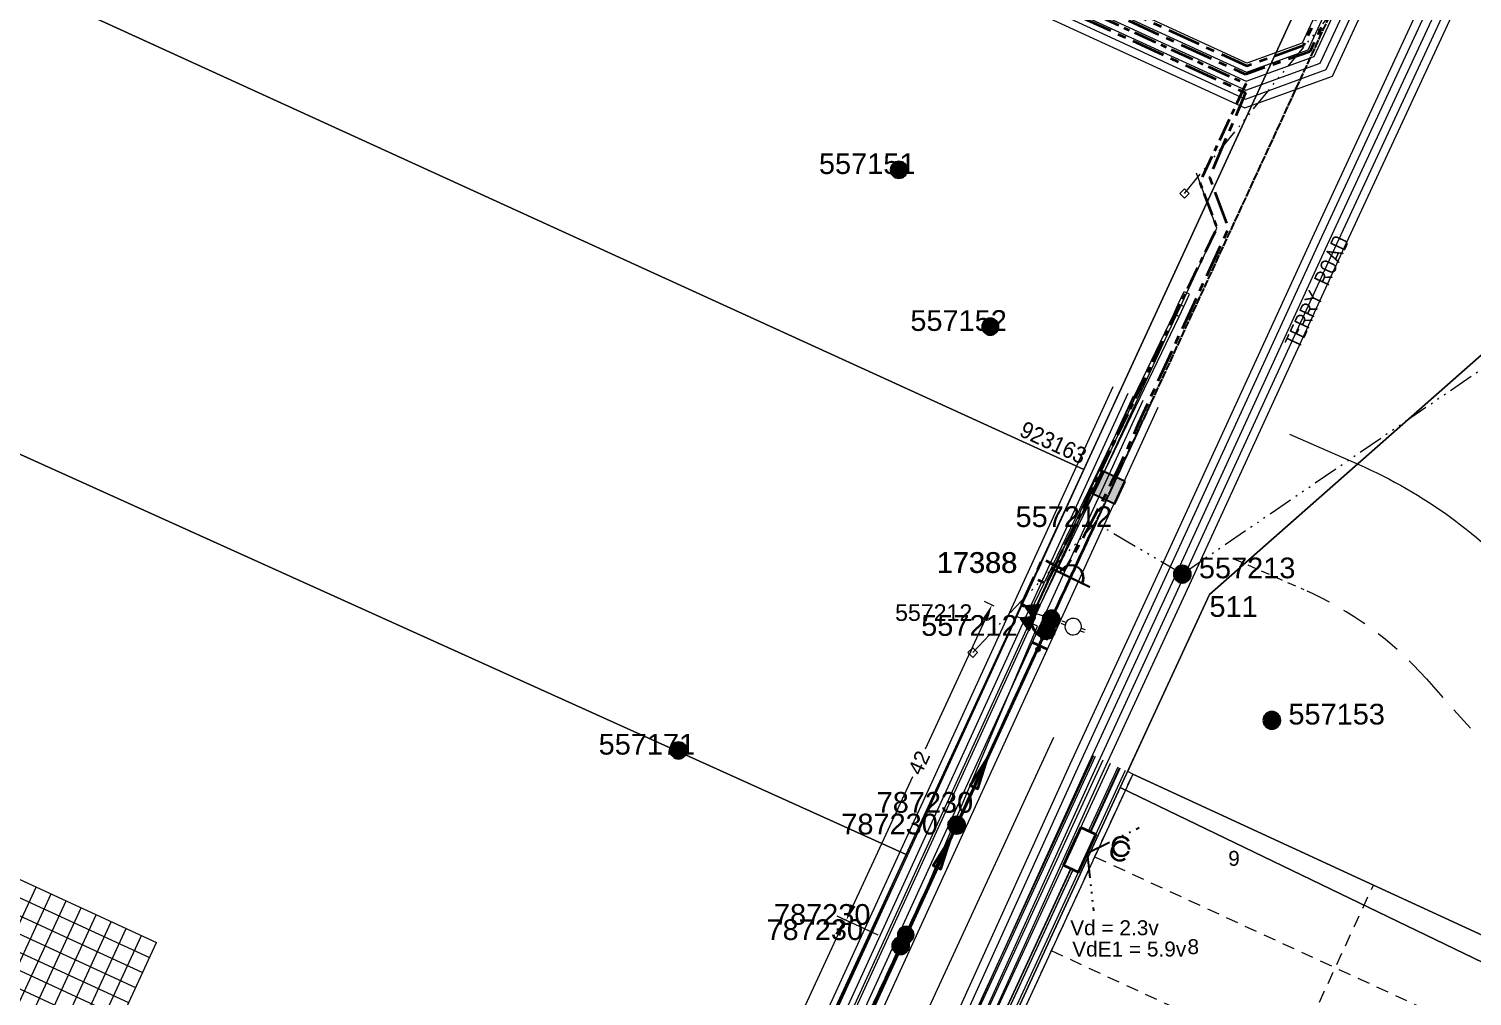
# Model space of a CAD drawing. Header units: metres. Extents: x 0 to 307451, y 0 to 6277344.
# Drawn here: x 305289.3 to 305463.6, y 6275291.2 to 6275408.1 of the extents above; entities that cross this region are included whole.
import ezdxf
from ezdxf.enums import TextEntityAlignment as Align

# ---------------------------------------------------------------- set-up
doc = ezdxf.new("R2010")
doc.units = ezdxf.units.M
for name, pattern in [('Cable Exist OH', [1, 1, 0]), ('Cable Exist UG', [7, 4, -1, 1, -1]), ('Dash', [5, 3, -2]), ('IE Trench LV', [6, 4, -2]), ('PHANTOMX2', [6.6, 3, -0.75, 0.2, -0.75, 0.2, -0.75, 0.2, -0.75])]:
    doc.linetypes.add(name, pattern=pattern)
doc.layers.get('0').update_dxf_attribs({"color": 6})
for name, color, linetype, lineweight in [('_User Miscellaneous1', 30, 'Continuous', 13), ('_User_HV_Exist', 1, 'Continuous', 35), ('_User_LV_Exist', 5, 'Continuous', 35), ('Cadastre Developer_SP_NEW', 92, 'Continuous', 15), ('Cadastre Land Parcels_SP_EXT', 118, 'Continuous', 15), ('Cadastre Roads_SP_EXT', 218, 'Continuous', 15), ('Cadastre Roads_SP_NEW', 214, 'Continuous', 15), ('Mains_HV_EXT', 13, 'Continuous', 25), ('Mains_LV_EXT', 163, 'Continuous', 25), ('Services_SP_MOD', 3, 'PHANTOMX2', 20)]:
    doc.layers.add(name, color=color, linetype=linetype, lineweight=lineweight)
doc.layers.add('_User Miscellaneous10', color=252, linetype='Continuous', lineweight=13, plot=False, transparency=0.75)
doc.layers.add('_User Miscellaneous12', color=252, linetype='Continuous', lineweight=13, plot=False, transparency=0.5)
for name, color, linetype in [('Equip_SP_HV_EXT', 7, 'Continuous'), ('Equip_SP_HV_MOD', 3, 'Continuous'), ('Equip_SP_SL_EXT', 7, 'Continuous'), ('Equip_SP_SL_NEW', 2, 'Continuous'), ('Services_SP_NEW_UG', 2, 'IE Trench LV'), ('SupportsOH_SP_TR_HV_LV_SL_EXT', 7, 'Continuous'), ('SupportsOH_SP_TR_HV_LV_SL_MOD', 3, 'Continuous'), ('SupportsUG_SP_LV_NEW', 2, 'Continuous'), ('Trench_SP_NEW', 2, 'Continuous')]:
    doc.layers.add(name, color=color, linetype=linetype)
doc.styles.add('DP', font='isocp.shx', dxfattribs={"height": 2})
doc.styles.add('ieISOCP', font='arial.ttf', dxfattribs={"height": 1.5})
doc.styles.add('POLE_LABEL', font='arial.ttf', dxfattribs={"height": 2})
doc.styles.get("Standard").update_dxf_attribs({"font": 'arial.ttf'})
doc.linetypes.add('Cable New UG', pattern='A,5.5,-0.01,["X",Standard,S=1.8,R=0,X=0,Y=-0.94],-1.7', length=7.21)
doc.linetypes.add('IE Trench HV', pattern='A,4,-0.4,["/",Standard,S=2,R=0,X=0.25,Y=-1],-1.6', length=6)
doc.dimstyles.new('1.8mm_1_1000', dxfattribs={"dimtxt": 1.8, "dimasz": 2, "dimexe": 1, "dimexo": 3, "dimgap": 0.5, "dimtad": 0, "dimtoh": 1, "dimlfac": -1, "dimzin": 12, "dimdsep": 46, "dimtxsty": 'Standard', "dimcen": 1, "dimclrd": 256, "dimclre": 256, "dimclrt": 256, "dimazin": 3, "dimtfac": 1, "dimtmove": 0, "dimatfit": 3, "dimfxl": 1, "dimtolj": 1, "dimtzin": 0, "dimlwd": -1, "dimlwe": -1, "dimarcsym": 0})

# ---------------------------------------------------------------- blocks, each defined once
blk = doc.blocks.new('CCP_EXT')
at = {"flags": 9}
for tag, p in [('STATE', (0, -1.8)), ('LIFE_SUPPORT', (0, -1.6)), ('NOTES', (0, -2))]:
    blk.add_attdef(tag, text='', height=0.2, dxfattribs=at).set_placement(p, align=Align.MIDDLE_LEFT)
blk.add_wipeout([(0, 0.57), (0.57, 0), (0, -0.57), (-0.57, 0)])
blk.add_lwpolyline([(-0.57, 0), (0, 0.57), (0.57, 0), (0, -0.57), (-0.57, 0)])
at = {"flags": 1}
blk.add_attdef('Z', (0, 0), '', height=0.2, dxfattribs=at)
at = {"flags": 9}
for tag, p in [('CCP_TYPE', (0, 0)), ('CONSTRUCTED_VOLTAGE', (0, -0.2)), ('OPERATING_VOLTAGE', (0, -0.6)), ('ORIENTATION', (0, -0.8)), ('OWNED_BY', (0, -1)), ('NO_PHASES', (0, -0.4)), ('USAGE', (0, -1.2)), ('LEGEND', (0, -1.4))]:
    blk.add_attdef(tag, text='', height=0.2, dxfattribs=at).set_placement(p, align=Align.MIDDLE_LEFT)
blk = doc.blocks.new('POLE_EXT')
blk.add_hatch(color=256).paths.add_polyline_path([(-1, 0, 1), (1, 0, 1)])
blk.add_lwpolyline([(-1, 0, 1), (1, 0, 1)], format="xyb", close=True)
at = {"flags": 8}
blk.add_attdef('pNumber', text='', height=2, dxfattribs=at).set_placement((2.5, 2.5), align=Align.MIDDLE_CENTER)
at = {"style": 'POLE_LABEL', "flags": 9}
for tag, p in [('STRUCTURE_PLANT_NUMBER', (1.35, 0.03)), ('STREET_CODE', (1.35, -0.2))]:
    blk.add_attdef(tag, text='', height=0.2, dxfattribs=at).set_placement(p, align=Align.MIDDLE_LEFT)
at = {"flags": 9}
for tag, p in [('OWNED_BY', (1.35, -0.4)), ('SPECIAL_USE', (1.35, -0.8)), ('STATE', (1.35, -1)), ('cLV', (1.35, -1.4)), ('hDepth', (1.35, -1.6)), ('hDia', (1.35, -1.8)), ('PARENT', (1.35, -0.6)), ('USAGE', (1.35, -1.2)), ('cHV', (1.35, -2)), ('cLinedev', (1.35, -3.4)), ('LBRACKET', (1.35, -2.2)), ('LExisting', (1.35, -2.4)), ('LANTNUMBER', (1.35, -2.6)), ('LOther', (1.35, -2.8)), ('LRemove', (1.35, -3)), ('LEGEND', (1.35, -3.2)), ('pExisting', (1.35, -3.8)), ('pFooting', (1.35, -4.4)), ('pNew', (1.35, -4.6)), ('pRelocate', (1.35, -5)), ('pRemove', (1.35, -5.2)), ('LOCATION', (1.35, -3.6)), ('PFNUMBER', (1.35, -4)), ('NEWPFNUMBER', (1.35, -4.2)), ('pReplace', (1.35, -5.4)), ('pStay', (1.35, -5.6)), ('pType', (1.35, -5.8)), ('cspan', (1.35, -6)), ('STREETNAME', (1.35, -6.2)), ('SUBURB', (1.35, -6.4)), ('OPERATED_BY', (1.36, -7.01)), ('NOTES', (1.35, -6.6)), ('MAINTAINED_BY', (1.36, -6.81))]:
    blk.add_attdef(tag, text='', height=0.2, dxfattribs=at).set_placement(p, align=Align.MIDDLE_LEFT)
at = {"flags": 1}
blk.add_attdef('Z', (1.35, -7.33), '', height=0.2, dxfattribs=at)
blk = doc.blocks.new('*U316')
blk.add_hatch(color=256).paths.add_polyline_path([(-1, 0, 1), (1, 0, 1)])
blk.add_lwpolyline([(-1, 0, 1), (1, 0, 1)], format="xyb", close=True)
at = {"flags": 8}
blk.add_attdef('pNumber', text='', height=2, dxfattribs=at).set_placement((8.39, 15.51), align=Align.MIDDLE_CENTER)
at = {"style": 'POLE_LABEL', "flags": 9}
for tag, p in [('STRUCTURE_PLANT_NUMBER', (7.24, 13.04)), ('STREET_CODE', (7.24, 12.81))]:
    blk.add_attdef(tag, text='', height=0.2, dxfattribs=at).set_placement(p, align=Align.MIDDLE_LEFT)
at = {"flags": 9}
for tag, p in [('OWNED_BY', (7.24, 12.61)), ('SPECIAL_USE', (7.24, 12.21)), ('PARENT', (7.24, 12.41)), ('STATE', (7.24, 12.01)), ('cLV', (7.24, 11.61)), ('hDepth', (7.24, 11.41)), ('hDia', (7.24, 11.21)), ('cHV', (7.24, 11.01)), ('USAGE', (7.24, 11.81)), ('LBRACKET', (7.24, 10.81)), ('LExisting', (7.24, 10.61)), ('LANTNUMBER', (7.24, 10.41)), ('cLinedev', (7.24, 9.61)), ('pExisting', (7.24, 9.21)), ('pFooting', (7.24, 8.61)), ('LOther', (7.24, 10.21)), ('LRemove', (7.24, 10.01)), ('LEGEND', (7.24, 9.81)), ('LOCATION', (7.24, 9.41)), ('PFNUMBER', (7.24, 9.01)), ('NEWPFNUMBER', (7.24, 8.81)), ('pNew', (7.24, 8.41)), ('pRelocate', (7.24, 8.01)), ('pRemove', (7.24, 7.81)), ('pReplace', (7.24, 7.61)), ('pStay', (7.24, 7.41)), ('pType', (7.24, 7.21)), ('cspan', (7.24, 7.01)), ('STREETNAME', (7.24, 6.81)), ('SUBURB', (7.24, 6.61)), ('OPERATED_BY', (7.25, 5.99)), ('NOTES', (7.24, 6.41)), ('MAINTAINED_BY', (7.25, 6.19))]:
    blk.add_attdef(tag, text='', height=0.2, dxfattribs=at).set_placement(p, align=Align.MIDDLE_LEFT)
at = {"flags": 1}
blk.add_attdef('Z', (7.24, 5.68), '', height=0.2, dxfattribs=at)
blk = doc.blocks.new('*U292')
at = {"layer": 'Equip_SP_HV_EXT'}
blk.add_line((5.5, 2.5), (5.5, -2.5), dxfattribs=at)
blk.add_arc((5.5, 0), 1.5, 270, 90, dxfattribs=at)
at = {"layer": 'Equip_SP_HV_EXT', "width": 0.9, "flags": 8}
blk.add_attdef('ASSET_NUM', text='', height=2, rotation=270, dxfattribs=at).set_placement((9.5, 0), align=Align.MIDDLE_CENTER)
at = {"layer": 'Equip_SP_HV_EXT'}
for tag, flags, p in [('STREET_CODE', 9, (0, 1.75)), ('ACTUAL_STATUS', 9, (0, 1.55)), ('CONSTRUCTED_VOLTAGE', 9, (0, 1.35)), ('NO_PHASES', 9, (0, 1.15)), ('OPERATING_VOLTAGE', 9, (0, 0.95)), ('ORIENTATION', 9, (0, 0.75)), ('OWNED_BY', 9, (0, 0.55)), ('OPERATED_BY', 9, (0, 0.35)), ('MAINTAINED_BY', 9, (0, 0.15)), ('STATE', 9, (0, -0.05)), ('SWITCH_TYPE', 9, (0, -0.25)), ('USAGE', 9, (0, -0.45)), ('LEGEND', 9, (0, -0.65)), ('LOCATION', 9, (0, -0.85)), ('STREETNAME', 9, (0, -1.05)), ('SUBURB', 9, (0, -1.25)), ('NOTES', 9, (0, -1.45)), ('LABEL_ALIGNMENT', 9, (0, -1.65)), ('Z', 1, (0, -1.85))]:
    blk.add_attdef(tag, text='', height=0.1, dxfattribs=dict(at, flags=flags)).set_placement(p, align=Align.MIDDLE_LEFT)
blk = doc.blocks.new('*U243')
blk.add_hatch(color=256).paths.add_polyline_path([(-1, 0, 1), (1, 0, 1)])
blk.add_lwpolyline([(-1, 0, 1), (1, 0, 1)], format="xyb", close=True)
at = {"flags": 8}
blk.add_attdef('pNumber', text='', height=2, dxfattribs=at).set_placement((8.64, 15.73), align=Align.MIDDLE_CENTER)
at = {"style": 'POLE_LABEL', "flags": 9}
for tag, p in [('STRUCTURE_PLANT_NUMBER', (7.49, 13.26)), ('STREET_CODE', (7.49, 13.03))]:
    blk.add_attdef(tag, text='', height=0.2, dxfattribs=at).set_placement(p, align=Align.MIDDLE_LEFT)
at = {"flags": 9}
for tag, p in [('OWNED_BY', (7.49, 12.83)), ('SPECIAL_USE', (7.49, 12.43)), ('STATE', (7.49, 12.23)), ('PARENT', (7.49, 12.63)), ('cLV', (7.49, 11.83)), ('hDepth', (7.49, 11.63)), ('hDia', (7.49, 11.43)), ('cHV', (7.49, 11.23)), ('USAGE', (7.49, 12.03)), ('LBRACKET', (7.49, 11.03)), ('LExisting', (7.49, 10.83)), ('LANTNUMBER', (7.49, 10.63)), ('LOther', (7.49, 10.43)), ('cLinedev', (7.49, 9.83)), ('pExisting', (7.49, 9.43)), ('pFooting', (7.49, 8.83)), ('pNew', (7.49, 8.63)), ('LRemove', (7.49, 10.23)), ('LEGEND', (7.49, 10.03)), ('LOCATION', (7.49, 9.63)), ('PFNUMBER', (7.49, 9.23)), ('NEWPFNUMBER', (7.49, 9.03)), ('pRelocate', (7.49, 8.23)), ('pRemove', (7.49, 8.03)), ('pReplace', (7.49, 7.83)), ('pStay', (7.49, 7.63)), ('pType', (7.49, 7.43)), ('cspan', (7.49, 7.23)), ('STREETNAME', (7.49, 7.03)), ('SUBURB', (7.49, 6.83)), ('OPERATED_BY', (7.49, 6.22)), ('NOTES', (7.49, 6.63)), ('MAINTAINED_BY', (7.49, 6.42))]:
    blk.add_attdef(tag, text='', height=0.2, dxfattribs=at).set_placement(p, align=Align.MIDDLE_LEFT)
at = {"flags": 1}
blk.add_attdef('Z', (7.49, 5.91), '', height=0.2, dxfattribs=at)
blk = doc.blocks.new('*U317')
h = blk.add_hatch(color=256)
h.dxf.hatch_style = 1
edge = h.paths.add_edge_path()
edge.add_arc((2.5, 0.01), 0.2, 0.1288, 360.1288)
h = blk.add_hatch(color=256)
h.dxf.hatch_style = 1
h.paths.add_polyline_path([(0, -3.5), (0.87, -2), (-0.87, -2)])
for p, q in [((2, -1), (2, 1)), ((2, 0), (2.5, 0.01))]:
    blk.add_line(p, q)
at = {"flags": 128}
blk.add_lwpolyline([(0, -3.5), (0.87, -2), (-0.87, -2)], close=True, dxfattribs=at)
blk.add_circle((2.5, 0.01), 0.2)
blk = doc.blocks.new('*U314')
blk.add_hatch(color=256).paths.add_polyline_path([(-1, 0, 1), (1, 0, 1)])
blk.add_lwpolyline([(-1, 0, 1), (1, 0, 1)], format="xyb", close=True)
at = {"flags": 8}
blk.add_attdef('pNumber', text='', height=2, dxfattribs=at).set_placement((9.25, 17.06), align=Align.MIDDLE_CENTER)
at = {"style": 'POLE_LABEL', "flags": 9}
for tag, p in [('STRUCTURE_PLANT_NUMBER', (8.11, 14.59)), ('STREET_CODE', (8.11, 14.36))]:
    blk.add_attdef(tag, text='', height=0.2, dxfattribs=at).set_placement(p, align=Align.MIDDLE_LEFT)
at = {"flags": 9}
for tag, p in [('OWNED_BY', (8.11, 14.16)), ('PARENT', (8.11, 13.96)), ('SPECIAL_USE', (8.11, 13.76)), ('STATE', (8.11, 13.56)), ('cLV', (8.11, 13.16)), ('hDepth', (8.11, 12.96)), ('hDia', (8.11, 12.76)), ('cHV', (8.11, 12.56)), ('USAGE', (8.11, 13.36)), ('LBRACKET', (8.11, 12.36)), ('LExisting', (8.11, 12.16)), ('cLinedev', (8.11, 11.16)), ('pExisting', (8.11, 10.76)), ('LANTNUMBER', (8.11, 11.96)), ('LOther', (8.11, 11.76)), ('LRemove', (8.11, 11.56)), ('LEGEND', (8.11, 11.36)), ('LOCATION', (8.11, 10.96)), ('PFNUMBER', (8.11, 10.56)), ('NEWPFNUMBER', (8.11, 10.36)), ('pFooting', (8.11, 10.16)), ('pNew', (8.11, 9.96)), ('pRelocate', (8.11, 9.56)), ('pRemove', (8.11, 9.36)), ('pReplace', (8.11, 9.16)), ('pStay', (8.11, 8.96)), ('pType', (8.11, 8.76)), ('cspan', (8.11, 8.56)), ('STREETNAME', (8.11, 8.36)), ('SUBURB', (8.11, 8.16)), ('OPERATED_BY', (8.11, 7.54)), ('NOTES', (8.11, 7.96)), ('MAINTAINED_BY', (8.11, 7.74))]:
    blk.add_attdef(tag, text='', height=0.2, dxfattribs=at).set_placement(p, align=Align.MIDDLE_LEFT)
at = {"flags": 1}
blk.add_attdef('Z', (8.11, 7.23), '', height=0.2, dxfattribs=at)
blk = doc.blocks.new('*U270')
h = blk.add_hatch(color=256)
h.dxf.hatch_style = 1
h.paths.add_polyline_path([(0.42, 3.98), (-0.5, 0.05), (0.5, -0.05)])
blk.add_line((0.05, 0.5), (0.42, 3.98))
at = {"flags": 128}
blk.add_lwpolyline([(0.42, 3.98), (-0.5, 0.05), (0.5, -0.05)], close=True, dxfattribs=at)
blk.add_circle((0, 0), 0.0001)
blk = doc.blocks.new('*U278')
at = {"width": 0.9}
blk.add_attdef('ASSET_NUM', text='', height=2, dxfattribs=at).set_placement((22, 2), align=Align.MIDDLE_LEFT)
for tag, p, flags in [('SUBURB', (16, 0), 1), ('STREETNAME', (16.2, 0), 9), ('PARENT', (16.4, 0), 9), ('NOTES', (16.6, 0), 9), ('LOCATION', (16.8, 0), 9), ('LEGEND', (17, 0), 9), ('USAGE', (17.2, 0), 9), ('SUPPORT_TYPE', (17.4, 0), 9), ('STATE', (17.6, 0), 9), ('OWNED_BY', (17.8, 0), 9)]:
    blk.add_attdef(tag, p, '', height=0.2, rotation=270, dxfattribs=dict(flags=flags))
blk.add_wipeout([(1, 2.5), (1, -2.5), (-1, -2.5), (-1, 2.5)])
blk.add_lwpolyline([(-1, 2.5), (-1, -1.25), (-1, 1.25), (-1, -2.5), (1, -2.5), (1, 2.5)], close=True)
blk = doc.blocks.new('*U291')
for p, q in [((1.78, 0.36), (1.29, 0.31)), ((1.82, 0.03), (1.32, -0.02)), ((3.73, 0.58), (4.23, 0.63)), ((3.77, 0.25), (4.27, 0.3))]:
    blk.add_line(p, q)
blk.add_lwpolyline([(1.79, 0.2, 1), (3.77, 0.42, 1)], format="xyb", close=True)
at = {"flags": 9}
for tag, p in [('ACTUAL_STATUS', (0, 0)), ('CONSTRUCTED_VOLTAGE', (0, -0.2)), ('OPERATING_VOLTAGE', (0, -0.6)), ('ORIENTATION', (0, -0.8)), ('OWNED_BY', (0, -1)), ('STATE', (0, -1.2)), ('SWITCH_TYPE', (0, -1.4)), ('NO_PHASES', (0, -0.4)), ('USAGE', (0, -1.6)), ('LEGEND', (0, -1.8)), ('NOTES', (0, -2))]:
    blk.add_attdef(tag, text='', height=0.2, dxfattribs=at).set_placement(p, align=Align.MIDDLE_LEFT)
at = {"flags": 1}
blk.add_attdef('Z', (0, 0), '', height=0.2, dxfattribs=at)
blk = doc.blocks.new('*U293')
at = {"layer": 'Equip_SP_SL_EXT'}
h = blk.add_hatch(color=256, dxfattribs=at)
h.dxf.hatch_style = 1
h.paths.add_polyline_path([(-1.87, 0.99), (-0.99, -1.87), (1.87, -0.99), (0.99, 1.87)])
blk.add_lwpolyline([(-1.87, 0.99), (-0.99, -1.87), (1.87, -0.99), (0.99, 1.87)], close=True)
at = {"width": 0.9, "flags": 8}
blk.add_attdef('ASSET_NUM', text='', height=2, dxfattribs=at).set_placement((4, 2), align=Align.MIDDLE_LEFT)
at = {"flags": 1}
blk.add_attdef('Z', (-2.35, -1.81), '', height=0.2, rotation=270, dxfattribs=at)
at = {"flags": 9}
for tag, p in [('NOTES', (-2, -1.81)), ('SUBURB', (-1.8, -1.81)), ('STREETNAME', (-1.6, -1.81)), ('LOCATION', (-1.4, -1.81)), ('LEGEND', (-1.2, -1.81)), ('USAGE', (-1, -1.81)), ('STATE', (-0.8, -1.81)), ('OWNED_BY', (-0.6, -1.81)), ('COLUMN_TYPE', (-0.4, -1.81)), ('STREET_CODE', (-0.2, -1.81)), ('STRUCTURE_PLANT_NUMBER', (0.03, -1.81))]:
    blk.add_attdef(tag, text='', height=0.2, rotation=270, dxfattribs=at).set_placement(p, align=Align.MIDDLE_LEFT)
blk = doc.blocks.new('*U290')
blk.add_hatch(color=256).paths.add_polyline_path([(-1, 0, 1), (1, 0, 1)])
blk.add_lwpolyline([(-1, 0, 1), (1, 0, 1)], format="xyb", close=True)
at = {"flags": 8}
blk.add_attdef('pNumber', text='', height=2, dxfattribs=at).set_placement((7.85, 14.15), align=Align.MIDDLE_CENTER)
at = {"style": 'POLE_LABEL', "flags": 9}
for tag, p in [('STRUCTURE_PLANT_NUMBER', (6.71, 11.68)), ('STREET_CODE', (6.71, 11.45))]:
    blk.add_attdef(tag, text='', height=0.2, dxfattribs=at).set_placement(p, align=Align.MIDDLE_LEFT)
at = {"flags": 9}
for tag, p in [('OWNED_BY', (6.71, 11.25)), ('SPECIAL_USE', (6.71, 10.85)), ('STATE', (6.71, 10.65)), ('PARENT', (6.71, 11.05)), ('USAGE', (6.71, 10.45)), ('cLV', (6.71, 10.25)), ('cHV', (6.71, 9.65)), ('hDepth', (6.71, 10.05)), ('hDia', (6.71, 9.85)), ('LBRACKET', (6.71, 9.45)), ('LExisting', (6.71, 9.25)), ('LANTNUMBER', (6.71, 9.05)), ('LOther', (6.71, 8.85)), ('LRemove', (6.71, 8.65)), ('cLinedev', (6.71, 8.25)), ('pExisting', (6.71, 7.85)), ('pFooting', (6.71, 7.25)), ('pNew', (6.71, 7.05)), ('LEGEND', (6.71, 8.45)), ('LOCATION', (6.71, 8.05)), ('PFNUMBER', (6.71, 7.65)), ('NEWPFNUMBER', (6.71, 7.45)), ('pRelocate', (6.71, 6.65)), ('pRemove', (6.71, 6.45)), ('pReplace', (6.71, 6.25)), ('pStay', (6.71, 6.05)), ('pType', (6.71, 5.85)), ('cspan', (6.71, 5.65)), ('STREETNAME', (6.71, 5.45)), ('SUBURB', (6.71, 5.25)), ('OPERATED_BY', (6.71, 4.64)), ('NOTES', (6.71, 5.05)), ('MAINTAINED_BY', (6.71, 4.84))]:
    blk.add_attdef(tag, text='', height=0.2, dxfattribs=at).set_placement(p, align=Align.MIDDLE_LEFT)
at = {"flags": 1}
blk.add_attdef('Z', (6.71, 4.32), '', height=0.2, dxfattribs=at)
blk = doc.blocks.new('*U297')
h = blk.add_hatch(color=256)
h.dxf.hatch_style = 1
edge = h.paths.add_edge_path()
edge.add_arc((2.5, 0.01), 0.2, 0.1618, 360.1618)
h = blk.add_hatch(color=256)
h.dxf.hatch_style = 1
h.paths.add_polyline_path([(0, -3.5), (0.87, -2), (-0.87, -2)])
for p, q in [((2, -0.99), (2, 1.01)), ((2, 0.01), (2.5, 0.01))]:
    blk.add_line(p, q)
at = {"flags": 128}
blk.add_lwpolyline([(0, -3.5), (0.87, -2), (-0.87, -2)], close=True, dxfattribs=at)
blk.add_circle((2.5, 0.01), 0.2)
blk = doc.blocks.new('*U283')
at = {"transparency": 33554559}
for p, q in [((38, 50), (38, -50)), ((40, 50), (40, -50)), ((42, 50), (42, -50)), ((44, 50), (44, -50)), ((46, 50), (46, -50)), ((48, 50), (48, -50)), ((50, 50), (50, -50)), ((-50, -34), (50, -34)), ((-50, -36), (50, -36)), ((-50, -38), (50, -38)), ((-50, -40), (50, -40)), ((-50, -42), (50, -42)), ((-50, -44), (50, -44)), ((-50, -46), (50, -46)), ((-50, -48), (50, -48)), ((-50, -50), (50, -50))]:
    blk.add_line(p, q, dxfattribs=at)
blk = doc.blocks.new('*D315')
at = {"layer": '_User Miscellaneous10', "ltscale": 0.7, "transparency": 16777216}
for p, q in [((305391.82, 6275298.58), (305386.88, 6275300.87)), ((305386.95, 6275298.63), (305377.63, 6275278.46)), ((305366.81, 6275255.06), (305376.13, 6275275.23)), ((305370, 6275251.38), (305365.06, 6275253.67))]:
    blk.add_line(p, q, dxfattribs=at)
for points in [[(305386.65, 6275298.77), (305387.25, 6275298.49), (305387.79, 6275300.45)], [(305366.51, 6275255.2), (305367.11, 6275254.92), (305365.97, 6275253.25)]]:
    blk.add_solid(points, dxfattribs=at)
at = {"layer": '_User Miscellaneous10', "ltscale": 0.7, "transparency": 16777216, "insert": (305376.88, 6275276.85), "char_height": 1.8, "attachment_point": 5, "rotation": 65.19}
blk.add_mtext('\\A1;52', dxfattribs=at)
blk = doc.blocks.new('*D318')
at = {"layer": '_User Miscellaneous10', "ltscale": 0.7, "transparency": 16777216}
for p, q in [((305405.83, 6275338.34), (305404.65, 6275338.89)), ((305404.72, 6275336.65), (305397.52, 6275321.07)), ((305388.8, 6275302.19), (305396, 6275317.77)), ((305388.24, 6275300.24), (305387.05, 6275300.79))]:
    blk.add_line(p, q, dxfattribs=at)
for points in [[(305404.41, 6275336.79), (305405.02, 6275336.51), (305405.55, 6275338.47)], [(305388.5, 6275302.32), (305389.1, 6275302.05), (305387.96, 6275300.37)]]:
    blk.add_solid(points, dxfattribs=at)
at = {"layer": '_User Miscellaneous10', "ltscale": 0.7, "transparency": 16777216, "insert": (305396.76, 6275319.42), "char_height": 1.8, "attachment_point": 5, "rotation": 65.2123}
blk.add_mtext('\\A1;42', dxfattribs=at)
blk = doc.blocks.new('*U320')
h = blk.add_hatch(color=256)
h.dxf.hatch_style = 1
h.paths.add_polyline_path([(0.43, 3.98), (-0.5, 0.05), (0.5, -0.05)])
blk.add_line((0.05, 0.5), (0.43, 3.98))
at = {"flags": 128}
blk.add_lwpolyline([(0.43, 3.98), (-0.5, 0.05), (0.5, -0.05)], close=True, dxfattribs=at)
blk.add_circle((0, 0), 0.0001)

msp = doc.modelspace()

# ---------------------------------------------------------------- linework, layer by layer
at = {"layer": '_User Miscellaneous1', "ltscale": 0.7}
for p, q in [((305427.5182, 6275373.6149), (305428.0722, 6275374.8158)), ((305428.0722, 6275374.8158), (305428.7704, 6275376.3293)), ((305428.0722, 6275374.8158), (305428.3991, 6275374.665)), ((305428.726, 6275374.5142), (305428.3991, 6275374.665)), ((305428.726, 6275374.5142), (305429.4242, 6275376.0277)), ((305428.7704, 6275376.3293), (305429.0973, 6275376.1785)), ((305429.4242, 6275376.0277), (305429.0973, 6275376.1785)), ((305410.2083, 6275337.6991), (305427.5182, 6275373.6149)), ((305410.8569, 6275337.3865), (305428.1695, 6275373.3078)), ((305427.5182, 6275373.6149), (305427.8438, 6275373.4614)), ((305428.1695, 6275373.3078), (305427.8438, 6275373.4614)), ((305428.1695, 6275373.3078), (305428.726, 6275374.5142)), ((305410.2083, 6275337.6991), (305410.5326, 6275337.5428)), ((305410.8569, 6275337.3865), (305410.5326, 6275337.5428))]:
    msp.add_line(p, q, dxfattribs=at)
at = {"layer": '_User Miscellaneous10', "color": 2, "linetype": 'IE Trench HV', "ltscale": 0.7, "flags": 128}
msp.add_lwpolyline([(305461.1664, 6275447.1683), (305447.966, 6275417.0807), (305443.01, 6275406.3375), (305436.3446, 6275403.9167), (305419.8874, 6275411.4855, 0.01549643), (305408.0942, 6275416.9092, 0.01364154)], format="xyb", dxfattribs=at)
at = {"layer": '_User Miscellaneous10', "flags": 128}
for points in [[(305405.418, 6275417.0393), (305436.3, 6275402.8365), (305443.7433, 6275405.54), (305448.88, 6275416.6749, -0.00706204)], [(305403.7916, 6275413.3846), (305436.1212, 6275398.516), (305446.6767, 6275402.3497), (305452.5364, 6275415.0519, -0.00707096)], [(305404.1982, 6275414.2983), (305436.1659, 6275399.5961), (305445.9434, 6275403.1473), (305451.6223, 6275415.4576, -0.00706873)], [(305404.6048, 6275415.212), (305436.2106, 6275400.6763), (305445.21, 6275403.9448), (305450.7082, 6275415.8634, -0.0070665)], [(305405.0114, 6275416.1257), (305436.2553, 6275401.7564), (305444.4767, 6275404.7424), (305449.7941, 6275416.2692, -0.00706427)]]:
    msp.add_lwpolyline(points, format="xyb", dxfattribs=at)
for points in [[(305418.0305, 6275320.1558), (305375.8894, 6275228.8253)], [(305418.9385, 6275319.7368), (305376.7974, 6275228.4063)], [(305419.8466, 6275319.3179), (305377.7054, 6275227.9873)], [(305420.7546, 6275318.8989), (305378.6134, 6275227.5684)], [(305421.6626, 6275318.4799), (305379.5214, 6275227.1494)], [(305422.5706, 6275318.061), (305380.4294, 6275226.7304)]]:
    msp.add_lwpolyline(points, dxfattribs=at)
at = {"layer": '_User Miscellaneous10', "color": 4, "flags": 128}
msp.add_lwpolyline([(305421.027, 6275318.7732), (305378.8858, 6275227.4427)], dxfattribs=at)
at = {"layer": '_User Miscellaneous10', "linetype": 'IE Trench HV', "ltscale": 0.7, "flags": 128}
msp.add_lwpolyline([(305403.6441, 6275281.1002), (305415.3709, 6275306.5152)], dxfattribs=at)
at = {"layer": '_User Miscellaneous10', "color": 2, "linetype": 'Cable New UG', "ltscale": 0.7, "flags": 128}
msp.add_lwpolyline([(305404.6166, 6275283.9233), (305415.1004, 6275306.64)], dxfattribs=at)
at = {"layer": '_User Miscellaneous10', "ltscale": 0.7, "flags": 128}
msp.add_lwpolyline([(305372.727, 6275250.1253), (305394.5467, 6275297.3259), (305395.6432, 6275296.8244)], dxfattribs=at)
at = {"layer": '_User_HV_Exist', "linetype": 'Cable Exist UG', "flags": 128}
msp.add_lwpolyline([(305461.4587, 6275447.8162), (305459.9092, 6275448.5156), (305458.3459, 6275445.0412), (305460.9028, 6275443.4113), (305447.6592, 6275413.3123), (305443.9634, 6275405.3007), (305436.1669, 6275402.5675), (305410.5665, 6275414.3413, 0.03345513), (305376.0527, 6275427.7547), (305372.8632, 6275434.998), (305360.8482, 6275437.7396), (305353.2764, 6275434.1413, 0.03360208), (305298.9318, 6275442.8328), (305295.149, 6275449.6108), (305282.0531, 6275449.8696), (305274.7007, 6275445.7662), (305220.3688, 6275452.3447, -0.09538791), (305209.2965, 6275456.0639), (305206.5184, 6275463.6002), (305214.0574, 6275479.9427), (305217.0058, 6275479.1724), (305219.0823, 6275478.6299), (305233.5951, 6275474.8382)], format="xyb", dxfattribs=at)
at = {"layer": '_User_LV_Exist', "linetype": 'Cable Exist UG', "flags": 128}
msp.add_lwpolyline([(305414.1924, 6275413.7744), (305436.3312, 6275403.5926), (305443.23, 6275406.0982), (305447.0902, 6275414.4661), (305459.8892, 6275443.5947), (305458.064, 6275444.4125), (305459.9054, 6275448.507), (305460.8206, 6275448.0939)], dxfattribs=at)
at = {"layer": '_User_LV_Exist'}
msp.add_arc((305412.7491, 6275336.8098), 2.5, 150.581183, 259.598309, dxfattribs=at)
at = {"layer": 'Cadastre Developer_SP_NEW', "linetype": 'Dash', "ltscale": 0.35, "transparency": 33554495}
msp.add_line((305434.8634, 6275344.0238), (305443.2337, 6275340.3377), dxfattribs=at)
at = {"layer": 'Cadastre Developer_SP_NEW', "linetype": 'Dash', "transparency": 33554534}
msp.add_line((305458.0342, 6275329.5612), (305488.1906, 6275295.6543), dxfattribs=at)
at = {"layer": 'Cadastre Developer_SP_NEW', "linetype": 'Continuous'}
msp.add_lwpolyline([(305395.188, 6275308.35), (305025.182, 6275475.533), (304990.1501, 6275406.6883), (305362.1375, 6275235.0861), (305395.188, 6275308.35)], close=True, dxfattribs=at)
at = {"layer": 'Cadastre Developer_SP_NEW', "transparency": 33554687}
msp.add_lwpolyline([(305441.5133, 6275359.1244), (305449.8836, 6275355.4383, -0.10767678), (305470.3634, 6275340.5267), (305501.5923, 6275305.4139, -0.10074161), (305518.2596, 6275276.7124), (305518.8194, 6275275.0526, 0.01105351), (305519.429, 6275273.3691)], format="xyb", dxfattribs=at)
at = {"layer": 'Cadastre Developer_SP_NEW', "linetype": 'Dash', "ltscale": 0.5, "transparency": 33554521, "flags": 128}
for points in [[(305422.5706, 6275318.061), (305417.9628, 6275308.0725), (305412.7267, 6275296.7221), (305408.4584, 6275287.4691), (305404.1439, 6275278.1163), (305399.8755, 6275268.8633), (305394.6394, 6275257.5128), (305390.3249, 6275248.16), (305385.0889, 6275236.8095), (305380.4376, 6275226.7266)], [(305417.9628, 6275308.0725), (305447.0254, 6275294.6627), (305477.4908, 6275280.6055)], [(305409.486, 6275213.3233), (305414.1391, 6275223.4054), (305419.3771, 6275234.755), (305423.6932, 6275244.107), (305428.9312, 6275255.4566), (305433.2012, 6275264.7088), (305437.5174, 6275274.0609), (305441.7874, 6275283.3131), (305447.0254, 6275294.6627), (305451.6349, 6275304.6503)], [(305412.7267, 6275296.7221), (305441.7874, 6275283.3131), (305470.8379, 6275269.9088)]]:
    msp.add_lwpolyline(points, dxfattribs=at)
at = {"layer": 'Cadastre Developer_SP_NEW', "ltscale": 0.5, "transparency": 33554687, "flags": 128}
for points in [[(305422.5706, 6275318.061), (305451.6349, 6275304.6503), (305486.6835, 6275288.4784)], [(305696.6907, 6275191.5782), (305570.7812, 6275249.6745), (305519.429, 6275273.3691), (305486.6835, 6275288.4784), (305451.6349, 6275304.6503), (305422.5706, 6275318.061)]]:
    msp.add_lwpolyline(points, dxfattribs=at)
at = {"layer": 'Cadastre Developer_SP_NEW', "linetype": 'Dash', "transparency": 33554534}
msp.add_arc((305425.9036, 6275300.9846), 43, 41.649558, 66.232543, dxfattribs=at)
at = {"layer": 'Cadastre Land Parcels_SP_EXT', "linetype": 'Continuous'}
for points in [[(305446.538, 6275419.657), (305082.466, 6275584.183), (305049.888, 6275522.395), (305416.65, 6275354.86), (305446.538, 6275419.657)], [(305416.65, 6275354.86), (305049.888, 6275522.395), (305025.182, 6275475.533), (305395.188, 6275308.35), (305412.225, 6275345.267), (305416.65, 6275354.86)], [(305395.188, 6275308.35), (305025.182, 6275475.533), (304989.289, 6275407.454), (305361.498, 6275235.346), (305395.188, 6275308.35)], [(305734.372, 6275277.69), (305631.132, 6275327.712), (305471.922, 6275404.855), (305472.105, 6275375.209), (305431.837, 6275339.755), (305421.066, 6275316.415), (305633.333, 6275213.957), (305692.359, 6275185.466), (305709.618, 6275223.311), (305734.372, 6275277.69)], [(305650.7, 6275093.908), (305692.359, 6275185.466), (305633.333, 6275213.957), (305421.066, 6275316.415), (305379.528, 6275226.405), (305635.511, 6275101.328), (305650.7, 6275093.908)]]:
    msp.add_lwpolyline(points, close=True, dxfattribs=at)
at = {"layer": 'Cadastre Roads_SP_NEW', "ltscale": 0.03}
for points in [[(305412.981, 6275322.4847), (305370.8475, 6275231.1507)], [(305417.839, 6275320.2437), (305375.7055, 6275228.9096)]]:
    msp.add_lwpolyline(points, dxfattribs=at)
at = {"layer": 'Services_SP_MOD'}
msp.add_lwpolyline([(305474.3163, 6275373.512), (305428.558, 6275342.206), (305418.071, 6275348.398)], dxfattribs=at)
at = {"layer": 'Services_SP_NEW_UG', "color": 2, "linetype": 'PHANTOMX2', "flags": 128}
for points in [[(305417.0553, 6275308.4949), (305423.3373, 6275311.5832)], [(305417.0558, 6275308.4911), (305417.8296, 6275301.534)]]:
    msp.add_lwpolyline(points, dxfattribs=at)

# ---------------------------------------------------------------- block references
at = {"layer": '_User Miscellaneous1'}
ref = msp.add_blockref('*U292', (305412.7493, 6275336.8275), dxfattribs=dict(at, rotation=64.14480786125776))
ref.add_attrib('ASSET_NUM', '17388', dxfattribs={"layer": '0', "height": 2.5}).set_placement((305408.6507, 6275341.6145), align=Align.BOTTOM_RIGHT)
ref = msp.add_blockref('POLE_EXT', (305428.558, 6275342.206), dxfattribs=at)
ref.add_attrib('ASSET_NUM', '511', dxfattribs={"layer": '0', "height": 2.5, "style": 'POLE_LABEL'}).set_placement((305431.8309, 6275338.2942), align=Align.MIDDLE_LEFT)
ref = msp.add_blockref('POLE_EXT', (305412.7491, 6275336.8567), dxfattribs=at)
ref.add_attrib('pNumber', '557212', dxfattribs={"height": 2}).set_placement((305398.5318, 6275337.5538), align=Align.MIDDLE_CENTER)
at = {"layer": '_User Miscellaneous1', "rotation": 333.3099995298368}
msp.add_blockref('*U291', (305412.7578, 6275336.8361), dxfattribs=at)
at = {"layer": '_User Miscellaneous1'}
ref = msp.add_blockref('*U243', (305395.1585, 6275298.6492), dxfattribs=at)
ref.add_attrib('ASSET_NUM', '787230', dxfattribs={"layer": '0', "height": 2.5, "style": 'POLE_LABEL'}).set_placement((305390.8925, 6275299.0971), align=Align.BOTTOM_RIGHT)
at = {"layer": '_User Miscellaneous12', "color": 2, "linetype": 'PHANTOMX2', "rotation": 65.23559500525579}
msp.add_blockref('*U283', (305238.3169, 6275273.2497), dxfattribs=at)
at = {"layer": '_User_HV_Exist'}
ref = msp.add_blockref('POLE_EXT', (305428.558, 6275342.206), dxfattribs=at)
ref.add_attrib('ASSET_NUM', '557213', dxfattribs={"layer": '0', "height": 2.5, "style": 'POLE_LABEL'}).set_placement((305430.558, 6275342.956), align=Align.MIDDLE_LEFT)
for name, p, rotation in [('*U317', (305412.181, 6275335.3892), 245.1713053561318), ('*U270', (305403.3881, 6275316.475), 341.302948436544)]:
    msp.add_blockref(name, p, dxfattribs=dict(at, rotation=rotation))
ref = msp.add_blockref('POLE_EXT', (305439.367, 6275324.541), dxfattribs=at)
ref.add_attrib('ASSET_NUM', '557153', dxfattribs={"layer": '0', "height": 2.5, "style": 'POLE_LABEL'}).set_placement((305441.367, 6275325.291), align=Align.MIDDLE_LEFT)
ref = msp.add_blockref('*U314', (305394.5467, 6275297.3259), dxfattribs=at)
ref.add_attrib('ASSET_NUM', '787230', dxfattribs={"layer": '0', "height": 2.5, "style": 'POLE_LABEL'}).set_placement((305389.9959, 6275297.2592), align=Align.BOTTOM_RIGHT)
at = {"layer": '_User_LV_Exist'}
for name, p, rotation in [('*U297', (305412.7545, 6275336.8391), 245.1713053561318), ('*U320', (305398.9415, 6275306.7817), 341.302948436544)]:
    msp.add_blockref(name, p, dxfattribs=dict(at, rotation=rotation))
ref = msp.add_blockref('*U290', (305412.72, 6275336.7463), dxfattribs=at)
ref.add_attrib('ASSET_NUM', '557212', dxfattribs={"layer": '0', "height": 2.5, "style": 'POLE_LABEL'}).set_placement((305408.6763, 6275336.0034), align=Align.MIDDLE_RIGHT)
ref = msp.add_blockref('POLE_EXT', (305401.2972, 6275311.8842), dxfattribs=at)
ref.add_attrib('ASSET_NUM', '787230', dxfattribs={"layer": '0', "height": 2.5, "style": 'POLE_LABEL'}).set_placement((305399.0299, 6275310.0175), align=Align.BOTTOM_RIGHT)
ref = msp.add_blockref('*U314', (305394.5467, 6275297.3259), dxfattribs=at)
ref.add_attrib('ASSET_NUM', '787230', dxfattribs={"layer": '0', "height": 2.5, "style": 'POLE_LABEL'}).set_placement((305389.9959, 6275297.2592), align=Align.BOTTOM_RIGHT)
at = {"layer": 'Equip_SP_HV_MOD'}
ref = msp.add_blockref('*U292', (305412.6958, 6275336.8093), dxfattribs=dict(at, rotation=64.14480786125776))
ref.add_attrib('ASSET_NUM', '17388', dxfattribs={"layer": '0', "height": 2.5}).set_placement((305408.5972, 6275341.5962), align=Align.BOTTOM_RIGHT)
at = {"layer": 'Equip_SP_SL_NEW'}
ref = msp.add_blockref('*U293', (305419.6842, 6275352.6701), dxfattribs=dict(at, rotation=228.1662831180508))
ref.add_attrib('ASSET_NUM', '923163', dxfattribs={"height": 2, "rotation": 335.235556, "width": 0.9}).set_placement((305409.1704, 6275359.861), align=Align.MIDDLE_LEFT)
at = {"layer": 'SupportsOH_SP_TR_HV_LV_SL_EXT'}
ref = msp.add_blockref('POLE_EXT', (305394.325, 6275391.041), dxfattribs=at)
ref.add_attrib('ASSET_NUM', '557151', dxfattribs={"layer": '0', "height": 2.5, "style": 'POLE_LABEL'}).set_placement((305396.325, 6275391.791), align=Align.MIDDLE_RIGHT)
ref = msp.add_blockref('POLE_EXT', (305405.367, 6275372.092), dxfattribs=at)
ref.add_attrib('ASSET_NUM', '557152', dxfattribs={"layer": '0', "height": 2.5, "rotation": 0.029795, "style": 'POLE_LABEL'}).set_placement((305407.367, 6275372.842), align=Align.MIDDLE_RIGHT)
ref = msp.add_blockref('POLE_EXT', (305428.558, 6275342.206), dxfattribs=at)
ref.add_attrib('ASSET_NUM', '557213', dxfattribs={"layer": '0', "height": 2.5, "style": 'POLE_LABEL'}).set_placement((305430.558, 6275342.956), align=Align.MIDDLE_LEFT)
ref = msp.add_blockref('POLE_EXT', (305439.367, 6275324.541), dxfattribs=at)
ref.add_attrib('ASSET_NUM', '557153', dxfattribs={"layer": '0', "height": 2.5, "style": 'POLE_LABEL'}).set_placement((305441.367, 6275325.291), align=Align.MIDDLE_LEFT)
ref = msp.add_blockref('POLE_EXT', (305367.723, 6275320.906), dxfattribs=at)
ref.add_attrib('ASSET_NUM', '557171', dxfattribs={"layer": '0', "height": 2.5, "style": 'POLE_LABEL'}).set_placement((305369.723, 6275321.656), align=Align.MIDDLE_RIGHT)
ref = msp.add_blockref('POLE_EXT', (305401.2972, 6275311.8842), dxfattribs=at)
ref.add_attrib('ASSET_NUM', '787230', dxfattribs={"layer": '0', "height": 2.5, "style": 'POLE_LABEL'}).set_placement((305403.2972, 6275312.6342), align=Align.BOTTOM_RIGHT)
at = {"layer": 'SupportsOH_SP_TR_HV_LV_SL_MOD'}
ref = msp.add_blockref('*U316', (305412.181, 6275335.3892), dxfattribs=at)
ref.add_attrib('ASSET_NUM', '557212', dxfattribs={"layer": '0', "height": 2.5, "style": 'POLE_LABEL'}).set_placement((305420.071, 6275349.148), align=Align.MIDDLE_RIGHT)

# ---------------------------------------------------------------- texts
at = {"layer": '_User Miscellaneous10', "char_height": 1.8, "attachment_point": 5}
for s, insert in [('{\\fSwis721 BT|b0|i0|c0|p34;9}', (305434.7984, 6275307.8616)), ('{\\fSwis721 BT|b0|i0|c0|p34;8}', (305429.8756, 6275297.1926))]:
    msp.add_mtext(s, dxfattribs=dict(at, insert=insert))
at = {"layer": '_User_HV_Exist', "style": 'DP'}
msp.add_text('TERRY ROAD', height=2, rotation=65.235556, dxfattribs=at).set_placement((305445.698, 6275375.8714), align=Align.CENTER)
at = {"layer": '_User_LV_Exist', "color": 6, "char_height": 1.8, "width": 14.841627, "attachment_point": 1, "style": 'ieISOCP'}
for s, insert in [('Vd = 2.3v', (305415.0179, 6275300.392)), ('VdE1 = 5.9v', (305415.261, 6275297.8158))]:
    msp.add_mtext(s, dxfattribs=dict(at, insert=insert))

# ---------------------------------------------------------------- dimensions: what is measured, and where the dimension line sits
at = {"layer": '_User Miscellaneous10', "ltscale": 0.7}
dim = msp.add_aligned_dim(p1=(305372.727, 6275250.1253), p2=(305394.5467, 6275297.3259), distance=7.4424, dimstyle='1.8mm_1_1000', dxfattribs=at)
dim.commit()
dim.dimension.update_dxf_attribs({"geometry": '*D315', "text_midpoint": (305376.8814, 6275276.8485)})

# ---------------------------------------------------------------- next in the draw order: block references
at = {"layer": 'Services_SP_MOD'}
for p in [(305428.8313, 6275388.1967), (305403.2422, 6275332.7187)]:
    msp.add_blockref('CCP_EXT', p, dxfattribs=at)

# ---------------------------------------------------------------- next in the draw order: linework, layer by layer
at = {"layer": '_User Miscellaneous10', "color": 2, "linetype": 'IE Trench HV', "ltscale": 0.7, "flags": 128}
msp.add_lwpolyline([(305411.8015, 6275337.1231), (305410.5326, 6275337.5428), (305413.7435, 6275344.5004), (305418.3441, 6275352.8684), (305423.2005, 6275363.3959), (305426.977, 6275371.5823), (305431.2176, 6275380.7748), (305432.7108, 6275384.0117), (305430.2671, 6275390.6408)], dxfattribs=at)
at = {"layer": '_User Miscellaneous10', "ltscale": 0.7, "flags": 128}
msp.add_lwpolyline([(305394.7338, 6275297.2403), (305411.077, 6275335.9301), (305408.557, 6275337.0826)], dxfattribs=at)
at = {"layer": '_User_HV_Exist', "linetype": 'Cable Exist UG', "flags": 128}
msp.add_lwpolyline([(305239.6619, 6275498.0587), (305233.8567, 6275499.5754), (305222.304, 6275502.5938), (305221.6988, 6275501.282), (305212.4214, 6275481.1709), (305204.3553, 6275463.6858), (305207.2554, 6275455.8185), (305207.6692, 6275454.6961, 0.10352765), (305220.3866, 6275450.328), (305232.3822, 6275448.8756), (305275.1067, 6275443.7024), (305281.6276, 6275447.3417), (305294.2432, 6275447.1299), (305297.6811, 6275440.9699, -0.0345589), (305353.5804, 6275432.0102), (305360.6253, 6275435.4111), (305371.7898, 6275432.4729), (305374.5846, 6275426.126, -0.03018976), (305408.9761, 6275412.8714), (305436.1972, 6275400.3522), (305431.8348, 6275390.1466), (305434.1168, 6275383.9561), (305423.2253, 6275360.3462, -0.03071604), (305414.3141, 6275342.6343), (305411.6755, 6275344.0762), (305409.0993, 6275338.494), (305409.5645, 6275338.2794)], format="xyb", dxfattribs=at)
at = {"layer": '_User_LV_Exist', "linetype": 'Cable Exist UG', "ltscale": 0.7, "flags": 128}
msp.add_lwpolyline([(305410.9803, 6275415.2517), (305412.0456, 6275412.5604), (305436.2419, 6275401.4324), (305430.6726, 6275389.5409), (305432.7108, 6275384.0117), (305412.1386, 6275341.0227), (305410.595, 6275341.7351), (305409.1384, 6275338.5787), (305410.4926, 6275337.8859)], dxfattribs=at)
at = {"layer": '_User_LV_Exist', "linetype": 'Cable Exist OH'}
msp.add_lwpolyline([(305373.8003, 6275252.4564), (305401.293, 6275311.8645), (305412.72, 6275336.7463)], dxfattribs=at)
at = {"layer": 'Cadastre Developer_SP_NEW', "linetype": 'Continuous'}
for points in [[(305446.538, 6275419.657), (305082.466, 6275584.183), (305049.888, 6275522.395), (305416.65, 6275354.86), (305446.538, 6275419.657)], [(305416.65, 6275354.86), (305049.888, 6275522.395), (305025.182, 6275475.533), (305395.188, 6275308.35), (305412.225, 6275345.267), (305416.65, 6275354.86)]]:
    msp.add_lwpolyline(points, close=True, dxfattribs=at)
at = {"layer": 'Cadastre Developer_SP_NEW', "transparency": 33554687, "flags": 128}
msp.add_lwpolyline([(305422.5706, 6275318.061), (305421.9564, 6275318.3444), (305431.8299, 6275339.7396), (305472.105, 6275375.209), (305471.922, 6275404.8549)], dxfattribs=at)
at = {"layer": 'Cadastre Roads_SP_EXT', "linetype": 'Continuous'}
msp.add_lwpolyline([(305446.538, 6275419.657), (305416.65, 6275354.86), (305412.225, 6275345.267), (305395.188, 6275308.35), (305361.498, 6275235.346), (305319.214, 6275143.722), (305298.376, 6275098.567), (305306.516, 6275090.086), (305313.337, 6275082.977), (305379.528, 6275226.405), (305421.066, 6275316.415), (305431.837, 6275339.755), (305472.105, 6275375.209), (305471.922, 6275404.855), (305471.79, 6275426.372)], dxfattribs=at)
at = {"layer": 'Mains_HV_EXT', "color": 1, "linetype": 'Cable Exist OH'}
for points in [[(305537.4924, 6275607.2047), (305514.599, 6275557.6691), (305488.0049, 6275499.8169), (305465.7665, 6275451.6669), (305446.342, 6275409.6901), (305418.071, 6275348.398)], [(305418.071, 6275348.3981), (305401.2458, 6275311.8173), (305368.572, 6275241.1371), (305347.0181, 6275194.4335), (305321.5925, 6275139.3383), (305296.8543, 6275085.7333), (305266.2485, 6275019.0986)]]:
    msp.add_lwpolyline(points, dxfattribs=at)
at = {"layer": 'Mains_LV_EXT', "linetype": 'Cable Exist OH'}
msp.add_lwpolyline([(305368.572, 6275241.1371), (305401.293, 6275311.8645), (305418.071, 6275348.398)], dxfattribs=at)
at = {"layer": 'Services_SP_MOD'}
for points in [[(305428.8313, 6275388.1967), (305446.342, 6275409.69)], [(305403.2422, 6275332.7186), (305418.071, 6275348.398)]]:
    msp.add_lwpolyline(points, dxfattribs=at)

# ---------------------------------------------------------------- next in the draw order: dimensions: what is measured, and where the dimension line sits
at = {"layer": '_User Miscellaneous10', "ltscale": 0.7}
dim = msp.add_aligned_dim(p1=(305408.557, 6275337.0826), p2=(305390.9624, 6275298.9828), distance=-3.307, text='42', dimstyle='1.8mm_1_1000', dxfattribs=at)
dim.commit()
dim.dimension.update_dxf_attribs({"geometry": '*D318', "text_midpoint": (305396.7573, 6275319.4192)})

# ---------------------------------------------------------------- next in the draw order: block references
at = {"layer": 'SupportsUG_SP_LV_NEW'}
ref = msp.add_blockref('*U278', (305416.1478, 6275308.91), dxfattribs=dict(at, rotation=335.2307552067081))
ref.add_attrib('ASSET_NUM', 'C', dxfattribs={"layer": '0', "height": 2.5, "rotation": 335.230755}).set_placement((305419.8389, 6275309.3063), align=Align.MIDDLE_LEFT)

# ---------------------------------------------------------------- next in the draw order: linework, layer by layer
at = {"layer": '_User Miscellaneous10', "flags": 128}
for points in [[(305465.7083, 6275429.1833), (305444.2236, 6275382.8092), (305425.7505, 6275342.5559), (305414.9727, 6275319.2009), (305401.7293, 6275289.9616)], [(305466.6161, 6275428.7637), (305445.1317, 6275382.3905), (305426.659, 6275342.1379), (305415.8821, 6275318.7851), (305402.6402, 6275289.549)], [(305467.5238, 6275428.3441), (305446.0398, 6275381.9717), (305427.5674, 6275341.7198), (305416.7916, 6275318.3693), (305403.5511, 6275289.1365)], [(305468.4315, 6275427.9245), (305446.9479, 6275381.553), (305428.4758, 6275341.3018), (305417.701, 6275317.9535), (305404.4621, 6275288.7239)], [(305469.3392, 6275427.5049), (305447.856, 6275381.1343), (305429.3842, 6275340.8837), (305418.6105, 6275317.5377), (305405.373, 6275288.3113)]]:
    msp.add_lwpolyline(points, dxfattribs=at)
at = {"layer": '_User Miscellaneous10', "ltscale": 0.7, "flags": 128}
for points in [[(305420.1507, 6275364.837), (305377.7527, 6275272.1326), (305355.3637, 6275222.7896), (305319.0951, 6275144.1692), (305297.474, 6275098.9987)], [(305421.0601, 6275364.4211), (305378.6628, 6275271.718), (305356.273, 6275222.3735), (305320.0002, 6275143.7438), (305298.376, 6275098.567)], [(305421.9695, 6275364.0052), (305379.5728, 6275271.3035), (305357.1824, 6275221.9575), (305320.9053, 6275143.3185), (305299.278, 6275098.1352)], [(305422.879, 6275363.5893), (305380.4828, 6275270.8889), (305358.0917, 6275221.5414), (305321.8103, 6275142.8932), (305300.18, 6275097.7035)], [(305423.7884, 6275363.1734), (305381.3928, 6275270.4744), (305359.0011, 6275221.1254), (305322.7154, 6275142.4678), (305301.082, 6275097.2718)], [(305424.6978, 6275362.7575), (305382.3029, 6275270.0598), (305359.9104, 6275220.7094), (305323.6205, 6275142.0425), (305301.984, 6275096.84)], [(305425.6072, 6275362.3416), (305383.2129, 6275269.6452), (305360.8198, 6275220.2933), (305324.5255, 6275141.6171), (305302.886, 6275096.4083)]]:
    msp.add_lwpolyline(points, dxfattribs=at)
at = {"layer": '_User Miscellaneous10', "color": 4, "ltscale": 0.7, "flags": 128}
msp.add_lwpolyline([(305422.6061, 6275363.7141), (305380.2098, 6275271.0133), (305357.8189, 6275221.6663), (305321.5388, 6275143.0208), (305299.9094, 6275097.833)], dxfattribs=at)
at = {"layer": '_User_HV_Exist', "linetype": 'Cable Exist OH'}
msp.add_lwpolyline([(305418.071, 6275348.3981), (305401.2458, 6275311.8173), (305374.4668, 6275253.6918), (305374.4668, 6275253.6918)], dxfattribs=at)
at = {"layer": 'Trench_SP_NEW', "linetype": 'IE Trench HV', "ltscale": 0.7, "flags": 128}
msp.add_lwpolyline([(305417.4658, 6275311.0552), (305421.027, 6275318.7732)], dxfattribs=at)

# ---------------------------------------------------------------- next in the draw order: block references
at = {"layer": '_User_LV_Exist'}
ref = msp.add_blockref('*U278', (305416.1478, 6275308.91), dxfattribs=dict(at, rotation=335.2307552067081))
ref.add_attrib('ASSET_NUM', 'C', dxfattribs={"layer": '0', "height": 2.5}).set_placement((305419.8389, 6275309.3063), align=Align.MIDDLE_LEFT)

# ---------------------------------------------------------------- next in the draw order: linework, layer by layer
at = {"layer": '_User Miscellaneous1', "linetype": 'Cable Exist OH'}
msp.add_lwpolyline([(305418.071, 6275348.3981), (305401.2458, 6275311.8173), (305373.8378, 6275252.33), (305373.8378, 6275252.33)], dxfattribs=at)

doc.saveas('drawing.dxf')
